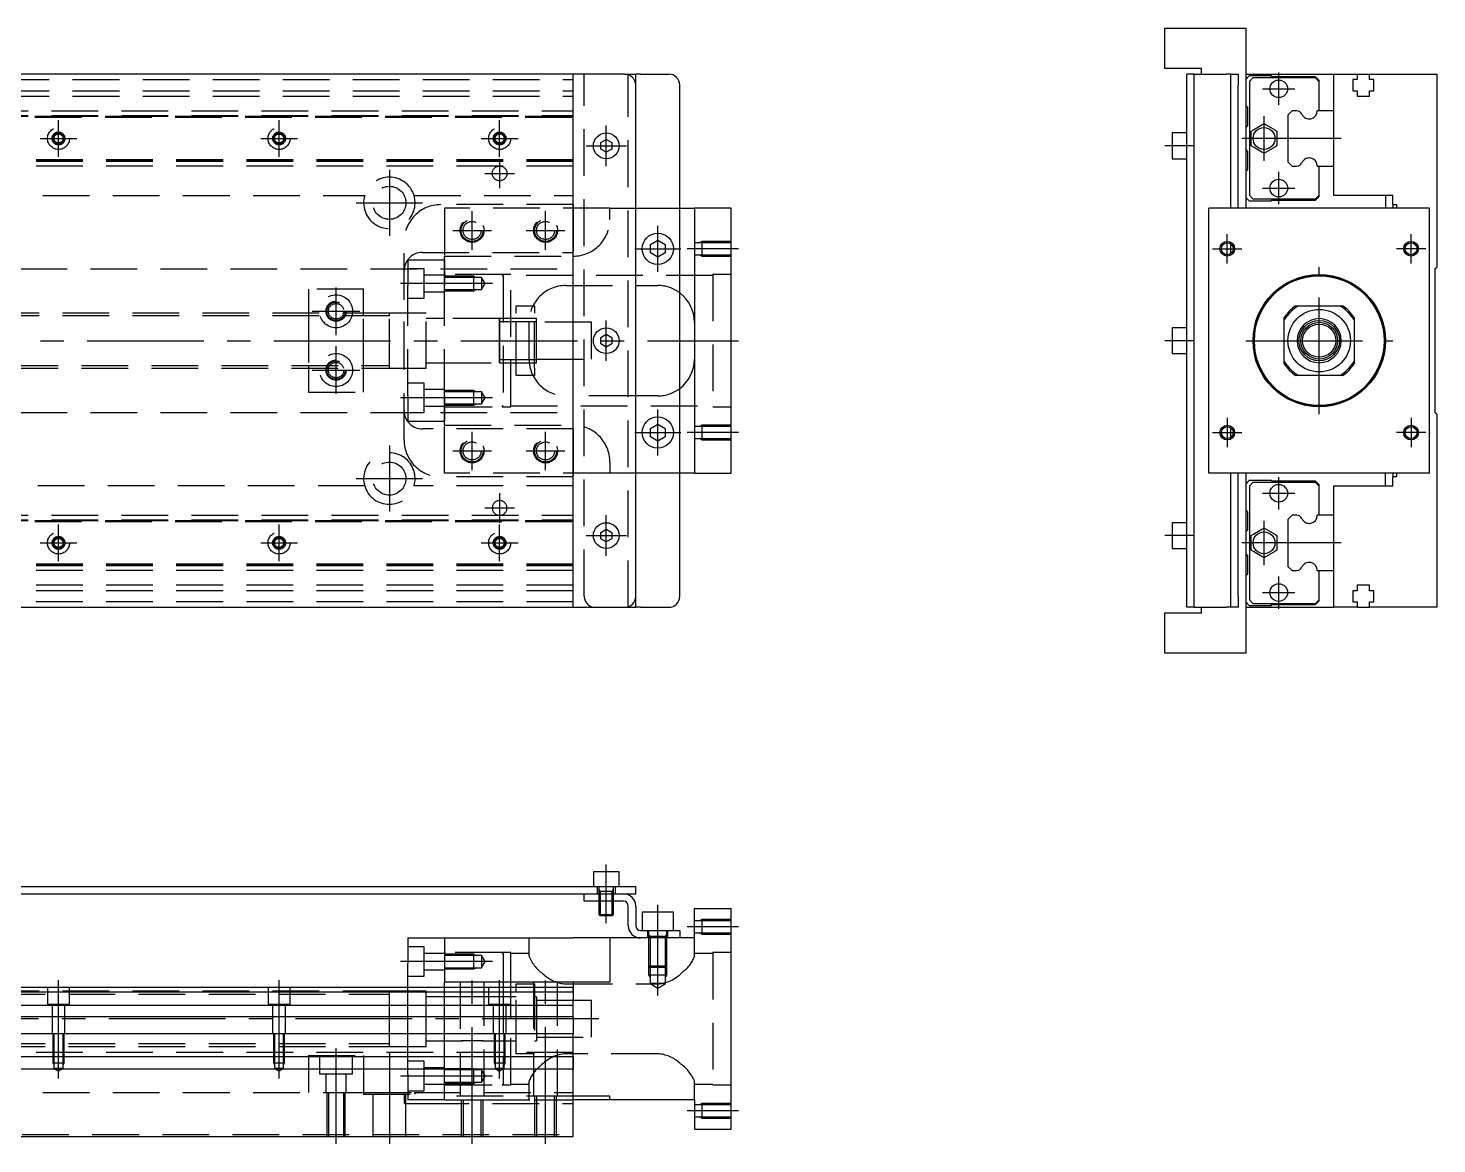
# Model space of a CAD drawing. Extents: x -101 to 695, y -22 to 303.
# Drawn here: x 311.7 to 694.9, y -2 to 301.5 of the extents above; entities that cross this region are included whole.
import ezdxf

# ---------------------------------------------------------------- set-up
doc = ezdxf.new("R2010")
doc.units = 0
doc.linetypes.add('CENTER', pattern=[50.8, 31.75, -6.35, 6.35, -6.35])
doc.linetypes.add('DASHED', pattern=[19.05, 12.7, -6.35])
doc.layers.get('0').update_dxf_attribs({"linetype": 'CONTINUOUS'})
doc.layers.add('CENTER', color=1, linetype='CENTER')

msp = doc.modelspace()

# ---------------------------------------------------------------- linework, layer by layer
at = {"color": 7, "linetype": 'CONTINUOUS'}
for p, q in [((620.93, 301.45), (642.93, 301.45)), ((620.93, 290.45), (620.93, 301.45)), ((642.93, 301.45), (642.93, 252.45)), ((474, 288.95), (-14, 288.95)), ((474, 288.95), (477, 288.95)), ((478.33, 288.95), (477, 288.95)), ((477, 285.95), (477, 288.95)), ((478.33, 288.95), (486, 288.95)), ((630.93, 290.45), (620.93, 290.45)), ((628.93, 288.95), (626.93, 288.95)), ((626.93, 285.95), (626.93, 288.95)), ((628.93, 288.95), (632.26, 288.95)), ((628.93, 285.95), (628.93, 288.95)), ((630.93, 288.95), (630.93, 290.45)), ((632.26, 288.95), (637.59, 288.95)), ((638.93, 288.95), (637.59, 288.95)), ((638.93, 288.95), (640.93, 288.95)), ((638.93, 285.95), (638.93, 288.95)), ((640.93, 288.95), (640.93, 285.95)), ((642.93, 288.95), (666.93, 288.95)), ((643.92, 288.45), (642.93, 287.46)), ((649.93, 288.45), (643.92, 288.45)), ((644.92, 287.9), (643.93, 286.91)), ((661.93, 287.9), (644.92, 287.9)), ((649.93, 288.2), (649.93, 288.45)), ((661.93, 288.2), (649.93, 288.2)), ((662.93, 287.2), (661.93, 288.2)), ((662.93, 286.9), (661.93, 287.9)), ((666.93, 288.95), (673.23, 288.95)), ((666.93, 278.95), (666.93, 288.95)), ((673.23, 287.45), (672.08, 287.45)), ((672.08, 287.45), (672.08, 284.45)), ((673.23, 288.95), (676.63, 288.95)), ((673.23, 288.95), (673.23, 287.45)), ((676.63, 287.45), (676.63, 288.95)), ((676.63, 288.95), (694.93, 288.95)), ((677.78, 287.45), (676.63, 287.45)), ((677.78, 284.45), (677.78, 287.45)), ((694.93, 288.95), (694.93, 236.45)), ((477, 146.95), (477, 285.95)), ((489, 146.95), (489, 285.95)), ((626.93, 146.95), (626.93, 285.95)), ((628.93, 146.95), (628.93, 285.95)), ((638.93, 252.45), (638.93, 285.95)), ((640.93, 252.45), (640.93, 285.95)), ((643.93, 286.91), (643.93, 255.99)), ((662.93, 286.9), (662.93, 287.2)), ((662.93, 278.95), (662.93, 286.9)), ((672.08, 284.45), (673.23, 284.45)), ((673.23, 284.45), (673.23, 282.95)), ((676.63, 282.95), (676.63, 284.45)), ((676.63, 284.45), (677.78, 284.45)), ((642.93, 280.45), (643.43, 279.95)), ((643.43, 279.95), (643.43, 274.95)), ((673.23, 282.95), (676.63, 282.95)), ((655.55, 278.95), (654.43, 277.83)), ((654.43, 277.83), (654.43, 265.07)), ((656.84, 278.95), (655.55, 278.95)), ((666.93, 278.95), (662.42, 278.95)), ((666.93, 263.95), (666.93, 278.95)), ((666.93, 263.95), (666.93, 278.95)), ((626.93, 272.95), (622.93, 272.95)), ((622.93, 272.95), (622.93, 269.45)), ((643.43, 274.95), (642.93, 274.45)), ((644.43, 273.47), (645.02, 273.81)), ((644.43, 272.79), (644.43, 273.47)), ((644.43, 270.11), (644.43, 272.79)), ((645.02, 273.81), (647.34, 275.14)), ((647.34, 275.14), (647.93, 275.49)), ((647.93, 275.49), (648.52, 275.14)), ((648.52, 275.14), (650.83, 273.81)), ((650.83, 273.81), (651.42, 273.47)), ((651.42, 273.47), (651.42, 272.79)), ((651.42, 272.79), (651.42, 270.11)), ((467.5, 270.32), (469, 271.18)), ((467.5, 268.58), (467.5, 270.32)), ((469, 267.72), (467.5, 268.58)), ((469, 271.18), (470.5, 270.32)), ((470.5, 268.58), (469, 267.72)), ((470.5, 270.32), (470.5, 268.58)), ((622.93, 269.45), (622.93, 265.95)), ((642.93, 268.45), (643.43, 267.95)), ((644.43, 269.43), (644.43, 270.11)), ((645.02, 269.09), (644.43, 269.43)), ((647.34, 267.76), (645.02, 269.09)), ((650.83, 269.09), (648.52, 267.76)), ((651.42, 269.43), (650.83, 269.09)), ((651.42, 270.11), (651.42, 269.43)), ((622.93, 265.95), (626.93, 265.95)), ((643.43, 267.95), (643.43, 262.95)), ((647.93, 267.41), (647.34, 267.76)), ((648.52, 267.76), (647.93, 267.41)), ((654.43, 265.07), (655.55, 263.95)), ((643.43, 262.95), (642.93, 262.45)), ((655.55, 263.95), (656.84, 263.95)), ((662.42, 263.95), (666.93, 263.95)), ((662.93, 256), (662.93, 263.95)), ((666.93, 255.95), (666.93, 263.95)), ((642.93, 255.44), (643.92, 254.45)), ((643.92, 254.45), (649.93, 254.45)), ((643.93, 255.99), (644.92, 255)), ((644.92, 255), (661.93, 255)), ((649.93, 254.45), (649.93, 254.7)), ((649.93, 254.7), (661.93, 254.7)), ((661.93, 255), (662.93, 256)), ((661.93, 254.7), (662.93, 255.7)), ((662.93, 255.7), (662.93, 256)), ((682.93, 255.95), (666.93, 255.95)), ((680.93, 255.95), (680.93, 252.45)), ((682.93, 253.45), (682.93, 255.95)), ((682.93, 253.45), (683.93, 253.45)), ((682.93, 253.45), (682.93, 252.45)), ((683.93, 253.45), (683.93, 252.45)), ((489, 252.45), (493, 252.45)), ((503, 252.45), (493, 252.45)), ((493, 252.45), (493, 180.45)), ((503, 180.45), (503, 252.45)), ((692.93, 252.45), (632.93, 252.45)), ((632.93, 180.45), (632.93, 252.45)), ((692.93, 180.45), (692.93, 252.45)), ((481, 242.6), (483, 243.76)), ((481, 240.3), (481, 242.6)), ((483, 243.76), (485, 242.6)), ((485, 242.6), (485, 240.3)), ((638.93, 240.17), (638.93, 242.73)), ((483, 239.14), (481, 240.3)), ((485, 240.3), (483, 239.14)), ((694.43, 235.95), (694.93, 236.45)), ((694.43, 235.95), (694.43, 196.95)), ((653.43, 222.03), (653.43, 222.79)), ((656.59, 225.95), (657.34, 225.95)), ((657.34, 225.95), (668.51, 225.95)), ((668.51, 225.95), (669.26, 225.95)), ((672.43, 222.79), (672.43, 222.03)), ((626.93, 219.95), (622.93, 219.95)), ((622.93, 219.95), (622.93, 216.45)), ((653.43, 210.87), (653.43, 222.03)), ((672.43, 222.03), (672.43, 210.87)), ((467.5, 217.32), (469, 218.18)), ((467.5, 215.58), (467.5, 217.32)), ((469, 214.72), (467.5, 215.58)), ((469, 218.18), (470.5, 217.32)), ((470.5, 215.58), (469, 214.72)), ((470.5, 217.32), (470.5, 215.58)), ((622.93, 216.45), (622.93, 212.95)), ((622.93, 212.95), (626.93, 212.95)), ((653.43, 210.11), (653.43, 210.87)), ((672.43, 210.87), (672.43, 210.11)), ((657.34, 206.95), (656.59, 206.95)), ((668.51, 206.95), (657.34, 206.95)), ((669.26, 206.95), (668.51, 206.95)), ((694.93, 196.45), (694.43, 196.95)), ((694.93, 196.45), (694.93, 143.95)), ((481, 192.6), (483, 193.76)), ((481, 190.3), (481, 192.6)), ((483, 193.76), (485, 192.6)), ((485, 192.6), (485, 190.3)), ((638.93, 190.17), (638.93, 192.73)), ((483, 189.14), (481, 190.3)), ((485, 190.3), (483, 189.14)), ((493, 180.45), (489, 180.45)), ((493, 180.45), (503, 180.45)), ((692.93, 180.45), (632.93, 180.45)), ((638.93, 146.95), (638.93, 180.45)), ((640.93, 146.95), (640.93, 180.45)), ((642.93, 180.45), (642.93, 131.45)), ((680.93, 176.95), (680.93, 180.45)), ((682.93, 180.45), (682.93, 179.45)), ((683.93, 180.45), (683.93, 179.45)), ((643.92, 178.45), (642.93, 177.46)), ((649.93, 178.45), (643.92, 178.45)), ((644.92, 177.9), (643.93, 176.91)), ((643.93, 176.91), (643.93, 145.99)), ((661.93, 177.9), (644.92, 177.9)), ((649.93, 178.2), (649.93, 178.45)), ((661.93, 178.2), (649.93, 178.2)), ((662.93, 177.2), (661.93, 178.2)), ((662.93, 176.9), (661.93, 177.9)), ((662.93, 176.9), (662.93, 177.2)), ((662.93, 168.95), (662.93, 176.9)), ((666.93, 176.95), (682.93, 176.95)), ((666.93, 168.95), (666.93, 176.95)), ((682.93, 176.95), (682.93, 179.45)), ((683.93, 179.45), (682.93, 179.45)), ((642.93, 170.45), (643.43, 169.95)), ((643.43, 169.95), (643.43, 164.95)), ((655.55, 168.95), (654.43, 167.83)), ((656.84, 168.95), (655.55, 168.95)), ((666.93, 168.95), (662.42, 168.95)), ((666.93, 153.95), (666.93, 168.95)), ((666.93, 153.95), (666.93, 168.95)), ((467.5, 164.32), (469, 165.18)), ((469, 165.18), (470.5, 164.32)), ((622.93, 166.95), (622.93, 163.45)), ((626.93, 166.95), (622.93, 166.95)), ((643.43, 164.95), (642.93, 164.45)), ((645.02, 163.81), (647.34, 165.14)), ((647.34, 165.14), (647.93, 165.49)), ((647.93, 165.49), (648.52, 165.14)), ((648.52, 165.14), (650.83, 163.81)), ((654.43, 167.83), (654.43, 155.07)), ((467.5, 162.58), (467.5, 164.32)), ((469, 161.72), (467.5, 162.58)), ((470.5, 162.58), (469, 161.72)), ((470.5, 164.32), (470.5, 162.58)), ((622.93, 163.45), (622.93, 159.95)), ((644.43, 163.47), (645.02, 163.81)), ((644.43, 162.79), (644.43, 163.47)), ((644.43, 160.11), (644.43, 162.79)), ((650.83, 163.81), (651.42, 163.47)), ((651.42, 163.47), (651.42, 162.79)), ((651.42, 162.79), (651.42, 160.11)), ((622.93, 159.95), (626.93, 159.95)), ((642.93, 158.45), (643.43, 157.95)), ((643.43, 157.95), (643.43, 152.95)), ((644.43, 159.43), (644.43, 160.11)), ((645.02, 159.09), (644.43, 159.43)), ((647.34, 157.76), (645.02, 159.09)), ((647.93, 157.41), (647.34, 157.76)), ((648.52, 157.76), (647.93, 157.41)), ((650.83, 159.09), (648.52, 157.76)), ((651.42, 159.43), (650.83, 159.09)), ((651.42, 160.11), (651.42, 159.43)), ((654.43, 155.07), (655.55, 153.95)), ((655.55, 153.95), (656.84, 153.95)), ((662.42, 153.95), (666.93, 153.95)), ((662.93, 146), (662.93, 153.95)), ((666.93, 143.95), (666.93, 153.95)), ((643.43, 152.95), (642.93, 152.45)), ((676.63, 149.95), (673.23, 149.95)), ((673.23, 149.95), (673.23, 148.45)), ((676.63, 148.45), (676.63, 149.95)), ((477, 143.95), (477, 146.95)), ((626.93, 143.95), (626.93, 146.95)), ((628.93, 143.95), (628.93, 146.95)), ((638.93, 143.95), (638.93, 146.95)), ((640.93, 146.95), (640.93, 143.95)), ((643.93, 145.99), (644.92, 145)), ((661.93, 145), (662.93, 146)), ((661.93, 144.7), (662.93, 145.7)), ((662.93, 145.7), (662.93, 146)), ((673.23, 148.45), (672.08, 148.45)), ((672.08, 148.45), (672.08, 145.45)), ((677.78, 148.45), (676.63, 148.45)), ((677.78, 145.45), (677.78, 148.45)), ((-14, 143.95), (474, 143.95)), ((280, 143.95), (460, 143.95)), ((474, 143.95), (477, 143.95)), ((478.33, 143.95), (477, 143.95)), ((478.33, 143.95), (486, 143.95)), ((620.93, 142.45), (630.93, 142.45)), ((620.93, 131.45), (620.93, 142.45)), ((628.93, 143.95), (626.93, 143.95)), ((628.93, 143.95), (632.26, 143.95)), ((630.93, 142.45), (630.93, 143.95)), ((632.26, 143.95), (637.59, 143.95)), ((638.93, 143.95), (637.59, 143.95)), ((640.93, 143.95), (638.93, 143.95)), ((642.93, 145.44), (643.92, 144.45)), ((642.93, 143.95), (666.93, 143.95)), ((643.92, 144.45), (649.93, 144.45)), ((644.92, 145), (661.93, 145)), ((649.93, 144.45), (649.93, 144.7)), ((649.93, 144.7), (661.93, 144.7)), ((673.23, 143.95), (666.93, 143.95)), ((672.08, 145.45), (673.23, 145.45)), ((673.23, 145.45), (673.23, 143.95)), ((673.23, 143.95), (676.63, 143.95)), ((676.63, 145.45), (677.78, 145.45)), ((676.63, 143.95), (676.63, 145.45)), ((694.93, 143.95), (676.63, 143.95)), ((642.93, 131.45), (620.93, 131.45)), ((465.5, 72), (465.5, 68)), ((472.5, 72), (465.5, 72)), ((472.5, 68), (472.5, 72)), ((305, 68), (474, 68)), ((305, 66), (466, 66)), ((463, 64), (463, 66)), ((466, 66), (473.67, 66)), ((466, 66), (473.67, 66)), ((473.67, 66), (474, 66)), ((474, 68), (477, 68)), ((474, 66), (477, 66)), ((477, 66), (477, 68)), ((466, 64), (463, 64)), ((473.67, 64), (466, 64)), ((467, 64), (467, 60.38)), ((471, 60.38), (471, 64)), ((475, 57.33), (475, 62.67)), ((477, 62.67), (477, 57.33)), ((493, 62), (503, 62)), ((493, 54), (493, 62)), ((503, 2), (503, 62)), ((467.38, 60), (467, 60.38)), ((467, 60.38), (471, 60.38)), ((470.62, 60), (467.38, 60)), ((470.62, 60), (471, 60.38)), ((478.75, 61), (478.75, 56)), ((487.25, 61), (478.75, 61)), ((487.25, 56), (487.25, 61)), ((415, 54), (415.36, 54)), ((415, 54), (415, 47.02)), ((415.36, 54), (424.64, 54)), ((424.64, 54), (425, 54)), ((425, 54), (460, 54)), ((425, 54), (425, 42)), ((470, 54), (460, 54)), ((478.33, 54), (470, 54)), ((470, 54), (470, 42)), ((478.33, 56), (486, 56)), ((486, 54), (478.33, 54)), ((486, 56), (489, 56)), ((489, 54), (486, 54)), ((489, 56), (489, 54)), ((493, 54), (489, 54)), ((415, 40.5), (415, 47.02)), ((460, 40.5), (300.5, 40.5)), ((460, 39.25), (300.5, 39.25)), ((470, 42), (425, 42)), ((425, 40.5), (425, 42)), ((460, 42), (460, 39.38)), ((460, 39.25), (460, 40.5)), ((460, 39.38), (460, 38.09)), ((460, 39.25), (460, 37.47)), ((460, 35.58), (300.5, 35.58)), ((460, 38.09), (460, 36.72)), ((460, 35.58), (460, 37.47)), ((460, 32.51), (460, 36.72)), ((460, 32.52), (460, 35.58)), ((460, 32.52), (300.5, 32.52)), ((460, 32.52), (460, 28)), ((460, 32.51), (460, 28)), ((0, 28), (460, 28)), ((460, 21.7), (460, 28)), ((460, 21.7), (460, 28)), ((460, 21.7), (0, 21.7)), ((460, 21.7), (460, 18.3)), ((460, 10), (460, 21.7)), ((460, 18.3), (0, 18.3)), ((460, 0), (460, 18.3)), ((470, 11), (460, 11)), ((470, 10), (460, 10)), ((470, 10), (470, 11)), ((493, 10), (470, 10)), ((493, 10), (493, 2)), ((0, 0), (460, 0)), ((493, 2), (503, 2))]:
    msp.add_line(p, q, dxfattribs=at)
at = {"color": 3, "linetype": 'DASHED'}
for p, q in [((0, 287.45), (460, 287.45)), ((460, 288.95), (280, 288.95)), ((460, 278.95), (460, 288.95)), ((463, 146.95), (463, 288.95)), ((475, 143.95), (475, 288.95)), ((0, 284.45), (460, 284.45)), ((0, 282.95), (460, 282.95)), ((275.5, 277.55), (460, 277.55)), ((275.5, 277.25), (460, 277.25)), ((280, 278.95), (460, 278.95)), ((280, 277.7), (460, 277.7)), ((280, 277.56), (460, 277.56)), ((460, 277.7), (460, 278.95)), ((460, 265.2), (460, 277.7)), ((460, 265.65), (275.5, 265.65)), ((460, 265.35), (275.5, 265.35)), ((460, 265.34), (280, 265.34)), ((460, 265.2), (280, 265.2)), ((460, 263.95), (460, 265.2)), ((460, 263.95), (280, 263.95)), ((460, 255.95), (460, 263.95)), ((296.71, 255.95), (403.29, 255.95)), ((416.71, 255.95), (460, 255.95)), ((460, 253.45), (424, 253.45)), ((460, 253.45), (460, 255.95)), ((460, 253.45), (460, 255.95)), ((460, 252.45), (460, 253.45)), ((460, 253.45), (460, 240.45)), ((470, 252.45), (425, 252.45)), ((425, 252.45), (425, 239.45)), ((460, 240.45), (460, 252.45)), ((470, 249.45), (470, 252.45)), ((470, 252.45), (477, 252.45)), ((477, 252.45), (489, 252.45)), ((414, 189.45), (414, 243.45)), ((495, 243.07), (493, 243.07)), ((495, 243.45), (494.34, 243.07)), ((503, 243.45), (495, 243.45)), ((495, 243.45), (495, 239.45)), ((503, 243.07), (495, 243.07)), ((415, 238.45), (415.36, 238.45)), ((415, 238.45), (415, 231.47)), ((415.36, 238.45), (424.64, 238.45)), ((419, 240.45), (460, 240.45)), ((424.64, 238.45), (425, 238.45)), ((425, 239.45), (460, 239.45)), ((425, 231.47), (425, 239.45)), ((425, 238.45), (425, 231.47)), ((460, 239.45), (460, 240.45)), ((460, 233.45), (460, 239.45)), ((493, 239.83), (495, 239.83)), ((495, 239.45), (494.34, 239.83)), ((495, 239.83), (503, 239.83)), ((495, 239.45), (503, 239.45)), ((61.97, 235.95), (460, 235.95)), ((419.5, 236.01), (415, 236.01)), ((419.5, 228.01), (419.5, 236.01)), ((425, 234.26), (419.5, 234.26)), ((425.3, 234.45), (425, 234.45)), ((431.15, 234.01), (425, 234.01)), ((431.15, 234.01), (425, 234.01)), ((440.64, 234.45), (425.3, 234.45)), ((440.64, 234.45), (425.3, 234.45)), ((433, 234.01), (431.15, 234.01)), ((433, 230.01), (433, 234.01)), ((433, 234.01), (433.61, 233.66)), ((441, 234.09), (440.64, 234.45)), ((443, 234.45), (440.64, 234.45)), ((441, 234.09), (441, 198.81)), ((443, 198.45), (443, 234.45)), ((498, 234.2), (443, 234.2)), ((503, 234.45), (498, 234.45)), ((498, 234.45), (498, 198.45)), ((388, 230.45), (388, 223.95)), ((403, 230.45), (388, 230.45)), ((403, 223.95), (403, 230.45)), ((415, 201.43), (415, 231.47)), ((431.5, 233.66), (425, 233.66)), ((425, 201.43), (425, 231.47)), ((425, 201.43), (425, 231.47)), ((425, 230.36), (431.5, 230.36)), ((425, 230.01), (431.15, 230.01)), ((425, 230.01), (431.15, 230.01)), ((431.15, 230.01), (433, 230.01)), ((433, 233.66), (431.5, 233.66)), ((431.5, 230.36), (433, 230.36)), ((435.1, 233.66), (433, 233.66)), ((433, 230.36), (435.1, 230.36)), ((433, 230.01), (433.61, 230.36)), ((436.05, 232.01), (435.1, 233.66)), ((435.1, 233.66), (435.1, 232.01)), ((435.1, 230.36), (436.05, 232.01)), ((435.1, 232.01), (435.1, 230.36)), ((458, 231.45), (477, 231.45)), ((460, 221.45), (460, 233.45)), ((477, 231.45), (483, 231.45)), ((415, 228.01), (419.5, 228.01)), ((419.5, 229.76), (425, 229.76)), ((410, 223.95), (40.5, 223.95)), ((410, 223.2), (40.5, 223.2)), ((388, 223.95), (388, 223.2)), ((388, 223.2), (388, 209.7)), ((403, 223.2), (403, 223.95)), ((403, 209.7), (403, 223.2)), ((410, 223.95), (409.99, 223.95)), ((410, 223.95), (410, 223.95)), ((415, 223.95), (410, 223.95)), ((410, 208.95), (410, 223.95)), ((410, 223.2), (410, 223.95)), ((410, 223.4), (410, 223.95)), ((410, 209.5), (410, 223.4)), ((410, 209.7), (410, 223.2)), ((414, 208.95), (414, 223.95)), ((420, 223.95), (415, 223.95)), ((420, 208.95), (420, 223.95)), ((425, 222.45), (420, 222.45)), ((440, 222.45), (425, 222.45)), ((441, 222.45), (440, 222.45)), ((440, 222.45), (440, 222.45)), ((440, 222.45), (440, 222.45)), ((440, 210.45), (440, 222.45)), ((440, 222.45), (440, 210.45)), ((444.5, 222.45), (441, 222.45)), ((444.5, 223.95), (444.5, 225.95)), ((444.5, 225.95), (449.5, 225.95)), ((444.5, 208.95), (444.5, 223.95)), ((449.5, 222.45), (444.5, 222.45)), ((449.5, 225.95), (449.5, 223.95)), ((449.5, 208.95), (449.5, 223.95)), ((450, 222.45), (449.5, 222.45)), ((450, 210.45), (450, 222.45)), ((441, 221.57), (440, 221.57)), ((444.5, 221.57), (441, 221.57)), ((449.5, 221.57), (444.5, 221.57)), ((448, 211.45), (448, 221.45)), ((450, 221.57), (449.5, 221.57)), ((465, 221.45), (450, 221.45)), ((460, 211.45), (460, 221.45)), ((465, 211.45), (465, 221.45)), ((440, 211.32), (441, 211.32)), ((441, 211.32), (444.5, 211.32)), ((444.5, 211.32), (449.5, 211.32)), ((449.5, 211.32), (450, 211.32)), ((450, 211.45), (465, 211.45)), ((460, 199.45), (460, 211.45)), ((40.5, 209.7), (410, 209.7)), ((40.5, 208.95), (410, 208.95)), ((388, 209.7), (388, 208.95)), ((388, 208.95), (388, 202.45)), ((403, 208.95), (403, 209.7)), ((403, 202.45), (403, 208.95)), ((409.99, 208.95), (410, 208.95)), ((410, 208.95), (410, 209.7)), ((410, 208.95), (410, 209.5)), ((410, 208.95), (410, 208.95)), ((410, 208.95), (415, 208.95)), ((415, 208.95), (420, 208.95)), ((420, 210.45), (425, 210.45)), ((425, 210.45), (440, 210.45)), ((440, 210.45), (440, 210.45)), ((440, 210.45), (440, 210.45)), ((440, 210.45), (441, 210.45)), ((440, 210.45), (440, 210.45)), ((441, 210.45), (444.5, 210.45)), ((444.5, 210.45), (449.5, 210.45)), ((444.5, 206.95), (444.5, 208.95)), ((449.5, 206.95), (444.5, 206.95)), ((449.5, 210.45), (450, 210.45)), ((449.5, 208.95), (449.5, 206.95)), ((419.5, 204.89), (415, 204.89)), ((419.5, 196.89), (419.5, 204.89)), ((425, 203.14), (419.5, 203.14)), ((388, 202.45), (403, 202.45)), ((415, 201.43), (415, 194.45)), ((431.15, 202.89), (425, 202.89)), ((431.15, 202.89), (425, 202.89)), ((431.5, 202.54), (425, 202.54)), ((425, 201.43), (425, 194.45)), ((425, 193.45), (425, 201.43)), ((433, 202.89), (431.15, 202.89)), ((433, 202.54), (431.5, 202.54)), ((433, 198.89), (433, 202.89)), ((433, 202.89), (433.61, 202.54)), ((435.1, 202.54), (433, 202.54)), ((436.05, 200.89), (435.1, 202.54)), ((435.1, 202.54), (435.1, 200.89)), ((435.1, 199.24), (436.05, 200.89)), ((435.1, 200.89), (435.1, 199.24)), ((477, 201.45), (458, 201.45)), ((460, 193.45), (460, 199.45)), ((483, 201.45), (477, 201.45)), ((61.97, 196.95), (460, 196.95)), ((415, 196.89), (419.5, 196.89)), ((419.5, 198.64), (425, 198.64)), ((425, 199.24), (431.5, 199.24)), ((425, 198.89), (431.15, 198.89)), ((425, 198.89), (431.15, 198.89)), ((425, 198.45), (425.3, 198.45)), ((425.3, 198.45), (440.64, 198.45)), ((425.3, 198.45), (440.64, 198.45)), ((431.15, 198.89), (433, 198.89)), ((431.5, 199.24), (433, 199.24)), ((433, 199.24), (435.1, 199.24)), ((433, 198.89), (433.61, 199.24)), ((440.64, 198.45), (441, 198.81)), ((440.64, 198.45), (443, 198.45)), ((443, 198.7), (498, 198.7)), ((498, 198.45), (503, 198.45)), ((415.36, 194.45), (415, 194.45)), ((424.64, 194.45), (415.36, 194.45)), ((460, 192.45), (419, 192.45)), ((425, 194.45), (424.64, 194.45)), ((425, 193.45), (460, 193.45)), ((425, 180.45), (425, 193.45)), ((460, 192.45), (460, 193.45)), ((460, 180.45), (460, 192.45)), ((460, 192.45), (460, 179.45)), ((495, 193.07), (493, 193.07)), ((495, 193.45), (494.34, 193.07)), ((495, 193.45), (495, 189.45)), ((503, 193.45), (495, 193.45)), ((503, 193.07), (495, 193.07)), ((493, 189.83), (495, 189.83)), ((495, 189.45), (494.34, 189.83)), ((495, 189.83), (503, 189.83)), ((495, 189.45), (503, 189.45)), ((470, 180.45), (425, 180.45)), ((460, 179.45), (460, 180.45)), ((470, 183.45), (470, 180.45)), ((477, 180.45), (470, 180.45)), ((489, 180.45), (477, 180.45)), ((403.29, 176.95), (296.71, 176.95)), ((460, 176.95), (416.71, 176.95)), ((460, 179.45), (424, 179.45)), ((460, 176.95), (460, 179.45)), ((460, 176.95), (460, 179.45)), ((460, 168.95), (460, 176.95)), ((280, 168.95), (460, 168.95)), ((460, 167.7), (460, 168.95)), ((275.5, 167.55), (460, 167.55)), ((275.5, 167.25), (460, 167.25)), ((280, 167.7), (460, 167.7)), ((280, 167.56), (460, 167.56)), ((460, 155.2), (460, 167.7)), ((460, 155.65), (275.5, 155.65)), ((460, 155.35), (275.5, 155.35)), ((460, 155.34), (280, 155.34)), ((460, 155.2), (280, 155.2)), ((460, 153.95), (280, 153.95)), ((460, 153.95), (460, 155.2)), ((460, 143.95), (460, 153.95)), ((460, 149.95), (0, 149.95)), ((460, 148.45), (0, 148.45)), ((460, 145.45), (0, 145.45)), ((466.5, 68), (466.5, 66)), ((467, 68), (467, 66.6)), ((467.38, 66.6), (467, 67.26)), ((467, 66.6), (467, 66.6)), ((467, 66.6), (467, 66)), ((467, 66.6), (467, 66.59)), ((471, 66.6), (467, 66.6)), ((471, 66.6), (467, 66.6)), ((469, 66.6), (467, 66.6)), ((467, 66), (467, 64)), ((467, 66), (467, 64)), ((467.38, 66.6), (467.38, 66)), ((467.38, 66), (467.38, 64)), ((470.62, 66.6), (471, 67.26)), ((470.62, 66), (470.62, 66.6)), ((470.62, 64), (470.62, 66)), ((471, 66.6), (471, 68)), ((471, 66), (471, 66.6)), ((471, 66.6), (471, 66.6)), ((471, 66.59), (471, 66.6)), ((471, 64), (471, 66)), ((471, 64), (471, 66)), ((471.5, 66), (471.5, 68)), ((495, 58.62), (493, 58.62)), ((495, 59), (494.34, 58.62)), ((495, 59), (495, 55)), ((503, 59), (495, 59)), ((503, 58.62), (495, 58.62)), ((448, 49.03), (448, 54)), ((480.25, 56), (480.25, 54)), ((480.5, 56), (480.5, 54.4)), ((480.9, 54.4), (480.5, 55.09)), ((485.5, 54.4), (480.5, 54.4)), ((485.5, 54.4), (480.5, 54.4)), ((483, 54.4), (480.5, 54.4)), ((480.5, 54.4), (480.5, 54.39)), ((480.5, 54.4), (480.5, 54.4)), ((480.5, 54.4), (480.5, 54)), ((480.5, 54), (480.5, 44)), ((480.9, 54.4), (480.9, 54)), ((480.9, 54), (480.9, 46)), ((485.1, 54.4), (485.5, 55.09)), ((485.1, 54), (485.1, 54.4)), ((485.1, 46), (485.1, 54)), ((485.5, 54.4), (485.5, 56)), ((485.5, 54.39), (485.5, 54.4)), ((485.5, 54), (485.5, 54.4)), ((485.5, 54.4), (485.5, 54.4)), ((485.5, 46.4), (485.5, 54)), ((485.75, 54), (485.75, 56)), ((493, 55.38), (495, 55.38)), ((493, 49.03), (493, 54)), ((495, 55), (494.34, 55.38)), ((495, 55.38), (503, 55.38)), ((495, 55), (503, 55)), ((419.5, 51.56), (415, 51.56)), ((419.5, 43.56), (419.5, 51.56)), ((425.3, 50), (425, 50)), ((440.64, 50), (425.3, 50)), ((443, 50), (440.64, 50)), ((441, 49.64), (440.64, 50)), ((443, 40.5), (443, 50)), ((503, 50), (498, 50)), ((498, 50), (498, 14)), ((425, 49.81), (419.5, 49.81)), ((431.15, 49.56), (425, 49.56)), ((431.15, 49.56), (425, 49.56)), ((431.5, 49.21), (425, 49.21)), ((433, 49.56), (431.15, 49.56)), ((433, 49.21), (431.5, 49.21)), ((433, 45.56), (433, 49.56)), ((433, 49.56), (433.61, 49.21)), ((435.1, 49.21), (433, 49.21)), ((436.05, 47.56), (435.1, 49.21)), ((435.1, 49.21), (435.1, 47.56)), ((435.1, 45.91), (436.05, 47.56)), ((435.1, 47.56), (435.1, 45.91)), ((441, 49.64), (441, 42)), ((448, 49.75), (443, 49.75)), ((448, 49.03), (448.01, 48.9)), ((480.5, 46.4), (480.9, 46)), ((480.5, 46.4), (485.5, 46.4)), ((485.1, 46), (480.9, 46)), ((480.9, 46), (480.9, 44)), ((485.1, 46), (485.5, 46.4)), ((485.1, 44), (485.1, 46)), ((485.5, 44), (485.5, 46.4)), ((498, 49.75), (493, 49.75)), ((415, 43.56), (419.5, 43.56)), ((419.5, 45.31), (425, 45.31)), ((425, 45.91), (431.5, 45.91)), ((425, 45.56), (431.15, 45.56)), ((425, 45.56), (431.15, 45.56)), ((431.15, 45.56), (433, 45.56)), ((431.5, 45.91), (433, 45.91)), ((433, 45.91), (435.1, 45.91)), ((433, 45.56), (433.61, 45.91)), ((480.5, 44), (485.5, 44)), ((480.5, 44), (480.9, 43.31)), ((480.9, 44), (480.9, 41.57)), ((485.1, 41.57), (485.1, 44)), ((485.5, 44), (485.1, 43.31)), ((37, 38.75), (409.99, 38.75)), ((410, 39.5), (275.5, 39.5)), ((317, 40.49), (317, 35.99)), ((323, 35.99), (323, 40.49)), ((377, 40.49), (377, 35.99)), ((383, 35.99), (383, 40.49)), ((410, 39.5), (409.99, 39.5)), ((410, 39.5), (410, 39.5)), ((415, 39.5), (410, 39.5)), ((410, 38.95), (410, 39.5)), ((410, 32.2), (410, 38.95)), ((415, 28), (415, 40.5)), ((420, 39.5), (415, 39.5)), ((420, 32), (420, 39.5)), ((425, 28), (425, 40.5)), ((429.25, 42), (429.25, 11)), ((435.75, 11), (435.75, 42)), ((437, 40.49), (437, 35.99)), ((441, 42), (441, 40.5)), ((441, 40.5), (441, 18.3)), ((443, 36), (443, 40.5)), ((443, 35.99), (443, 40.49)), ((444.5, 40.5), (444.5, 41.5)), ((444.5, 41.5), (449.5, 41.5)), ((444.5, 39.5), (444.5, 40.5)), ((444.5, 24.5), (444.5, 39.5)), ((449.25, 42), (449.25, 11)), ((449.5, 41.5), (449.5, 22.5)), ((455.75, 11), (455.75, 42)), ((458, 41.49), (483, 41.49)), ((483, 41.57), (480.9, 41.57)), ((480.9, 41.57), (483, 40.36)), ((485.1, 41.57), (483, 41.57)), ((483, 40.36), (485.1, 41.57)), ((317, 35.99), (323, 35.99)), ((318.25, 35.99), (318.25, 27.99)), ((321.75, 27.99), (321.75, 35.99)), ((377, 35.99), (383, 35.99)), ((378.25, 35.99), (378.25, 27.99)), ((381.75, 27.99), (381.75, 35.99)), ((425, 38), (420, 38)), ((429.5, 38), (425, 38)), ((435.5, 38), (429.5, 38)), ((437.25, 38), (435.5, 38)), ((437, 35.99), (443, 35.99)), ((440, 38), (437.25, 38)), ((438.25, 35.99), (438.25, 27.99)), ((441, 38), (440, 38)), ((442.75, 38), (441, 38)), ((441.75, 27.99), (441.75, 35.99)), ((444.5, 38), (442.75, 38)), ((443, 32), (443, 36)), ((450, 38), (449.5, 38)), ((450, 38), (450, 26)), ((455.5, 37), (450, 37)), ((460, 37), (455.5, 37)), ((465, 37), (460, 37)), ((465, 32), (465, 37)), ((410, 31.8), (410, 32.2)), ((410, 28), (410, 31.8)), ((420, 28), (420, 32)), ((443, 14), (443, 32)), ((465, 27), (465, 32)), ((318.5, 27.99), (318.5, 22.24)), ((318.5, 27.99), (318.5, 22.24)), ((318.77, 27.99), (318.77, 21.99)), ((321.23, 21.99), (321.23, 27.99)), ((321.5, 22.24), (321.5, 27.99)), ((321.5, 22.24), (321.5, 27.99)), ((378.5, 27.99), (378.5, 22.24)), ((378.5, 27.99), (378.5, 22.24)), ((378.77, 27.99), (378.77, 21.99)), ((381.23, 21.99), (381.23, 27.99)), ((381.5, 22.24), (381.5, 27.99)), ((381.5, 22.24), (381.5, 27.99)), ((410, 25.05), (410, 28)), ((415, 21.7), (415, 28)), ((420, 24.5), (420, 28)), ((425, 21.7), (425, 28)), ((438.5, 27.99), (438.5, 22.24)), ((438.5, 27.99), (438.5, 22.24)), ((438.77, 27.99), (438.77, 21.99)), ((441.23, 21.99), (441.23, 27.99)), ((441.5, 22.24), (441.5, 27.99)), ((441.5, 22.24), (441.5, 27.99)), ((450, 27), (465, 27)), ((37, 25.25), (409.99, 25.25)), ((37, 24.5), (409.99, 24.5)), ((409.99, 24.5), (410, 24.5)), ((410, 24.5), (410, 25.05)), ((410, 24.5), (410, 24.5)), ((410, 24.5), (410, 24.5)), ((410, 24.5), (415, 24.5)), ((415, 24.5), (420, 24.5)), ((420, 26), (425, 26)), ((425, 26), (429.4, 26)), ((429.4, 26), (429.5, 26)), ((435.5, 26), (429.5, 26)), ((429.5, 26), (429.85, 26)), ((429.85, 26), (429.5, 26)), ((435.15, 26), (429.85, 26)), ((435.15, 26), (435.5, 26)), ((435.5, 26), (435.15, 26)), ((435.5, 26), (435.6, 26)), ((435.6, 26), (440, 26)), ((440, 26), (444.5, 26)), ((444.5, 22.5), (444.5, 24.5)), ((449.5, 26), (450, 26)), ((460, 22.85), (0, 22.85)), ((318.5, 22.24), (318.5, 21.69)), ((318.5, 21.69), (318.5, 19.99)), ((318.5, 19.99), (318.77, 19.52)), ((318.5, 19.99), (321.5, 19.99)), ((318.77, 21.99), (318.77, 19.99)), ((318.77, 19.99), (318.77, 18.49)), ((321.23, 19.99), (321.23, 21.99)), ((321.23, 18.49), (321.23, 19.99)), ((321.5, 19.99), (321.23, 19.52)), ((321.5, 21.69), (321.5, 22.24)), ((321.5, 19.99), (321.5, 21.69)), ((378.5, 22.24), (378.5, 21.69)), ((378.5, 21.69), (378.5, 19.99)), ((378.5, 19.99), (378.77, 19.52)), ((378.5, 19.99), (381.5, 19.99)), ((378.77, 21.99), (378.77, 19.99)), ((378.77, 19.99), (378.77, 18.49)), ((381.23, 19.99), (381.23, 21.99)), ((381.23, 18.49), (381.23, 19.99)), ((381.5, 19.99), (381.23, 19.52)), ((381.5, 21.69), (381.5, 22.24)), ((381.5, 19.99), (381.5, 21.69)), ((388, 22), (388, 21.7)), ((388, 22), (403, 22)), ((388, 21.7), (388, 18.3)), ((391, 22), (391, 17)), ((400, 17), (400, 22)), ((403, 22), (403, 21.7)), ((403, 21.7), (403, 18.3)), ((415, 18.3), (415, 21.7)), ((419.5, 20.44), (415, 20.44)), ((419.5, 12.44), (419.5, 20.44)), ((425, 18.3), (425, 21.7)), ((438.5, 22.24), (438.5, 21.69)), ((438.5, 21.69), (438.5, 19.99)), ((438.5, 19.99), (438.77, 19.52)), ((438.5, 19.99), (441.5, 19.99)), ((438.77, 21.99), (438.77, 19.99)), ((438.77, 19.99), (438.77, 18.49)), ((441.23, 19.99), (441.23, 21.99)), ((441.23, 18.49), (441.23, 19.99)), ((441.5, 19.99), (441.23, 19.52)), ((441.5, 21.69), (441.5, 22.24)), ((441.5, 19.99), (441.5, 21.69)), ((449.5, 22.5), (444.5, 22.5)), ((483, 22.51), (458, 22.51)), ((318.77, 18.49), (320, 17.78)), ((321.23, 18.49), (318.77, 18.49)), ((318.77, 18.49), (321.23, 18.49)), ((321.23, 18.49), (320, 17.78)), ((378.77, 18.49), (380, 17.78)), ((381.23, 18.49), (378.77, 18.49)), ((378.77, 18.49), (381.23, 18.49)), ((381.23, 18.49), (380, 17.78)), ((388, 18.3), (388, 12)), ((391, 17), (400, 17)), ((392.75, 17), (392.75, 12)), ((398.25, 12), (398.25, 17)), ((403, 18.3), (403, 12)), ((415, 16.98), (415, 18.3)), ((415, 16.98), (415, 12)), ((425, 18.69), (419.5, 18.69)), ((431.15, 18.44), (425, 18.44)), ((431.15, 18.44), (425, 18.44)), ((425, 11), (425, 18.3)), ((431.5, 18.09), (425, 18.09)), ((433, 18.44), (431.15, 18.44)), ((433, 18.09), (431.5, 18.09)), ((433, 14.44), (433, 18.44)), ((433, 18.44), (433.61, 18.09)), ((435.1, 18.09), (433, 18.09)), ((436.05, 16.44), (435.1, 18.09)), ((435.1, 18.09), (435.1, 16.44)), ((435.1, 14.79), (436.05, 16.44)), ((435.1, 16.44), (435.1, 14.79)), ((438.77, 18.49), (440, 17.78)), ((441.23, 18.49), (438.77, 18.49)), ((438.77, 18.49), (441.23, 18.49)), ((441.23, 18.49), (440, 17.78)), ((441, 18.3), (441, 14.36)), ((296.71, 12), (403.29, 12)), ((393, 12), (393, 0)), ((393.43, 12), (393.43, 0)), ((397.57, 0), (397.57, 12)), ((398, 0), (398, 12)), ((403, 12), (403, 11.5)), ((403, 11.5), (417, 11.5)), ((403.29, 12), (416.71, 12)), ((405.5, 11.5), (405.5, 0)), ((414, 12), (414, 11)), ((414.5, 0), (414.5, 11.5)), ((415, 12.44), (419.5, 12.44)), ((415, 12), (415, 10)), ((416.71, 12), (460, 12)), ((417, 11.5), (417, 12)), ((419.5, 14.19), (425, 14.19)), ((425, 14.79), (431.5, 14.79)), ((425, 14.44), (431.15, 14.44)), ((425, 14.44), (431.15, 14.44)), ((425, 14), (425.3, 14)), ((425.3, 14), (440.64, 14)), ((431.15, 14.44), (433, 14.44)), ((431.5, 14.79), (433, 14.79)), ((433, 14.79), (435.1, 14.79)), ((433, 14.44), (433.61, 14.79)), ((440.64, 14), (441, 14.36)), ((440.64, 14), (443, 14)), ((443, 14.25), (448, 14.25)), ((448.01, 15.12), (448, 14.97)), ((448, 10), (448, 14.97)), ((493, 14.97), (492.99, 15.1)), ((493, 10), (493, 14.97)), ((493, 14.25), (498, 14.25)), ((498, 14), (503, 14)), ((414, 11), (414, 9)), ((414, 9), (419, 9)), ((415.36, 10), (415, 10)), ((424.64, 10), (415.36, 10)), ((419, 9), (460, 9)), ((425, 10), (424.64, 10)), ((425, 10), (425, 11)), ((460, 11), (425, 11)), ((425, 10), (429.5, 10)), ((429.5, 10), (429.5, 0)), ((429.5, 10), (435.5, 10)), ((430.04, 10), (430.04, 0)), ((434.96, 0), (434.96, 10)), ((435.5, 0), (435.5, 10)), ((435.5, 10), (449.5, 10)), ((449.5, 11), (449.5, 0)), ((449.5, 10), (455.5, 10)), ((450.04, 11), (450.04, 0)), ((454.96, 0), (454.96, 11)), ((455.5, 0), (455.5, 11)), ((455.5, 10), (460, 10)), ((495, 8.62), (493, 8.62)), ((495, 9), (494.34, 8.62)), ((495, 9), (495, 5)), ((503, 9), (495, 9)), ((503, 8.62), (495, 8.62)), ((493, 5.38), (495, 5.38)), ((495, 5), (494.34, 5.38)), ((495, 5.38), (503, 5.38)), ((495, 5), (503, 5)), ((62.5, 0.5), (460, 0.5))]:
    msp.add_line(p, q, dxfattribs=at)
at = {"color": 3, "linetype": 'CONTINUOUS'}
for p, q in [((467.38, 64), (467.38, 60)), ((470.62, 60), (470.62, 64))]:
    msp.add_line(p, q, dxfattribs=at)
at = {"color": 7, "linetype": 'CONTINUOUS'}
for centre, radius in [((651.93, 284.95), 2.4), ((469, 269.45), 3.5), ((647.93, 271.45), 2.97), ((651.93, 257.95), 2.4), ((483, 241.45), 4.25), ((637.93, 241.45), 1.62), ((687.93, 241.45), 1.62), ((662.93, 216.45), 18), ((662.93, 216.45), 17.75), ((662.93, 216.45), 17.64), ((662.93, 216.45), 8.5), ((469, 216.45), 3.5), ((662.93, 216.45), 5.5), ((662.93, 216.45), 5), ((662.93, 216.45), 4.5), ((483, 191.45), 4.25), ((637.93, 191.45), 1.62), ((687.93, 191.45), 1.62), ((651.93, 174.95), 2.4), ((469, 163.45), 3.5), ((647.93, 161.45), 2.97), ((651.93, 147.95), 2.4)]:
    msp.add_circle(centre, radius, dxfattribs=at)
at = {"color": 3, "linetype": 'DASHED'}
for centre, radius in [((320, 271.45), 3), ((320, 271.45), 1.75), ((320, 271.45), 1.5), ((320, 271.45), 1.23), ((380, 271.45), 3), ((380, 271.45), 1.75), ((380, 271.45), 1.5), ((380, 271.45), 1.23), ((440, 271.45), 3), ((440, 271.45), 1.75), ((440, 271.45), 1.5), ((440, 271.45), 1.23), ((440, 261.95), 2), ((410, 253.95), 4.5), ((432.5, 246.45), 3.25), ((432.5, 246.45), 3), ((452.5, 246.45), 3.25), ((452.5, 246.45), 3), ((432.5, 246.45), 2.46), ((452.5, 246.45), 2.46), ((395.5, 224.45), 4.5), ((395.5, 224.45), 2.75), ((395.5, 224.45), 2.5), ((395.5, 224.45), 2.1), ((395.5, 208.45), 4.5), ((395.5, 208.45), 2.75), ((395.5, 208.45), 2.5), ((395.5, 208.45), 2.1), ((432.5, 186.45), 3.25), ((432.5, 186.45), 3), ((432.5, 186.45), 2.46), ((452.5, 186.45), 3.25), ((452.5, 186.45), 3), ((452.5, 186.45), 2.46), ((410, 178.95), 4.5), ((320, 161.45), 3), ((320, 161.45), 1.75), ((320, 161.45), 1.5), ((320, 161.45), 1.23), ((380, 161.45), 3), ((380, 161.45), 1.75), ((380, 161.45), 1.5), ((380, 161.45), 1.23), ((440, 161.45), 3), ((440, 161.45), 1.75), ((440, 161.45), 1.5), ((440, 161.45), 1.23)]:
    msp.add_circle(centre, radius, dxfattribs=at)
at = {"color": 3, "linetype": 'CONTINUOUS'}
for centre in [(637.93, 241.45), (687.93, 241.45), (637.93, 191.45), (687.93, 191.45)]:
    msp.add_circle(centre, 2, dxfattribs=at)
at = {"color": 7, "linetype": 'CONTINUOUS'}
for centre, radius, start, end in [((474, 285.95), 3, 0, 90), ((486, 285.95), 3, 0, 90), ((656.84, 277.45), 1.5, 23.9165, 90), ((660.22, 278.95), 2.2, 203.9165, 0), ((656.84, 265.45), 1.5, 270, 336.0835), ((660.22, 263.95), 2.2, 0, 156.0835), ((483, 221.45), 10, 0, 53.1301), ((662.93, 216.45), 11.02, 120.4483, 149.5517), ((662.93, 216.45), 11.42, 123.7066, 146.2934), ((662.93, 216.45), 6, 180, 90), ((662.93, 216.45), 6, 180, 90), ((662.93, 216.45), 6, 90, 180), ((662.93, 216.45), 6, 90, 180), ((662.93, 216.45), 11.02, 30.4483, 59.5517), ((662.93, 216.45), 11.42, 33.7066, 56.2934), ((483, 211.45), 10, 306.8699, 0), ((662.93, 216.45), 11.02, 210.4483, 239.5517), ((662.93, 216.45), 11.02, 300.4483, 329.5517), ((662.93, 216.45), 11.42, 213.7066, 236.2934), ((662.93, 216.45), 11.42, 303.7066, 326.2934), ((656.84, 167.45), 1.5, 23.9165, 90), ((660.22, 168.95), 2.2, 203.9165, 0), ((656.84, 155.45), 1.5, 270, 336.0835), ((660.22, 153.95), 2.2, 0, 156.0835), ((474, 146.95), 3, 270, 0), ((486, 146.95), 3, 270, 0), ((473.67, 62.67), 3.33, 0, 90), ((473.67, 62.67), 1.33, 0, 90), ((478.33, 57.33), 3.33, 180, 270), ((478.33, 57.33), 1.33, 180, 270)]:
    msp.add_arc(centre, radius, start, end, dxfattribs=at)
at = {"color": 3, "linetype": 'DASHED'}
for centre, radius, start, end in [((410, 253.95), 7, 16.6015, 163.3985), ((410, 253.95), 7, 163.3985, 16.6015), ((424, 243.45), 10, 90, 180), ((460, 249.45), 10, 270, 0), ((419, 235.45), 5, 90, 180), ((458, 221.45), 10, 90, 180), ((483, 221.45), 10, 53.1301, 90), ((458, 211.45), 10, 180, 270), ((483, 211.45), 10, 270, 306.8699), ((419, 197.45), 5, 180, 270), ((460, 183.45), 10, 0, 90), ((424, 189.45), 10, 180, 270), ((410, 178.95), 7, 343.3985, 196.6015), ((410, 178.95), 7, 196.6015, 343.3985), ((440, 170.95), 2, 90, 270), ((440, 170.95), 2, 270, 90), ((380, 161.45), 1.25, 60, 120), ((466, 146.95), 3, 180, 270), ((457.96, 53.09), 10.79, 202.8017, 236.44), ((485.26, 51.57), 8.14, 305.354, 341.8732), ((458.61, 51.14), 9.67, 226.796, 266.3715), ((482.16, 52), 10.54, 274.5825, 317.8378), ((456.94, 11.48), 9.65, 127.002, 157.8219), ((458.69, 12.36), 10.17, 93.8756, 137.922), ((482.39, 12.86), 9.67, 46.8339, 86.3735), ((483.02, 10.9), 10.81, 22.8304, 56.4383)]:
    msp.add_arc(centre, radius, start, end, dxfattribs=at)
at = {"layer": 'CENTER', "color": 1, "linetype": 'CENTER'}
for p, q in [((651.93, 280.55), (651.93, 289.35)), ((647.53, 284.95), (656.33, 284.95)), ((320, 266.45), (320, 276.45)), ((380, 266.45), (380, 276.45)), ((440, 266.45), (440, 276.45)), ((647.93, 265.41), (647.93, 277.49)), ((469, 263.95), (469, 274.95)), ((315, 271.45), (325, 271.45)), ((375, 271.45), (385, 271.45)), ((435, 271.45), (445, 271.45)), ((463.5, 269.45), (474.5, 269.45)), ((628.93, 269.45), (620.93, 269.45)), ((668.93, 271.45), (641.93, 271.45)), ((440, 265.95), (440, 257.95)), ((410, 262.95), (410, 244.95)), ((436, 261.95), (444, 261.95)), ((651.93, 253.55), (651.93, 262.35)), ((647.53, 257.95), (656.33, 257.95)), ((401, 253.95), (419, 253.95)), ((432.5, 241.2), (432.5, 251.7)), ((452.5, 241.2), (452.5, 251.7)), ((427.25, 246.45), (437.75, 246.45)), ((447.25, 246.45), (457.75, 246.45)), ((483, 235.2), (483, 247.7)), ((637.93, 237.45), (637.93, 245.45)), ((687.93, 237.45), (687.93, 245.45)), ((476.75, 241.45), (489.25, 241.45)), ((505, 241.45), (491, 241.45)), ((633.93, 241.45), (641.93, 241.45)), ((691.93, 241.45), (683.93, 241.45)), ((662.93, 196.45), (662.93, 236.45)), ((395.5, 217.95), (395.5, 230.95)), ((438.05, 232.01), (413, 232.01)), ((389, 224.45), (402, 224.45)), ((469, 210.95), (469, 221.95)), ((23, 216.45), (505, 216.45)), ((395.5, 201.95), (395.5, 214.95)), ((628.93, 216.45), (620.93, 216.45)), ((642.93, 216.45), (682.93, 216.45)), ((389, 208.45), (402, 208.45)), ((438.05, 200.89), (413, 200.89)), ((483, 185.2), (483, 197.7)), ((637.93, 195.45), (637.93, 187.45)), ((687.93, 195.45), (687.93, 187.45)), ((432.5, 181.2), (432.5, 191.7)), ((452.5, 181.2), (452.5, 191.7)), ((410, 187.95), (410, 169.95)), ((476.75, 191.45), (489.25, 191.45)), ((505, 191.45), (491, 191.45)), ((633.93, 191.45), (641.93, 191.45)), ((691.93, 191.45), (683.93, 191.45)), ((427.25, 186.45), (437.75, 186.45)), ((447.25, 186.45), (457.75, 186.45)), ((401, 178.95), (419, 178.95)), ((651.93, 170.55), (651.93, 179.35)), ((440, 174.95), (440, 166.95)), ((647.53, 174.95), (656.33, 174.95)), ((436, 170.95), (444, 170.95)), ((469, 157.95), (469, 168.95)), ((320, 156.45), (320, 166.45)), ((380, 156.45), (380, 166.45)), ((440, 156.45), (440, 166.45)), ((647.93, 155.41), (647.93, 167.49)), ((315, 161.45), (325, 161.45)), ((375, 161.45), (385, 161.45)), ((435, 161.45), (445, 161.45)), ((463.5, 163.45), (474.5, 163.45)), ((628.93, 163.45), (620.93, 163.45)), ((668.93, 161.45), (641.93, 161.45)), ((651.93, 143.55), (651.93, 152.35)), ((647.53, 147.95), (656.33, 147.95)), ((469, 58), (469, 74)), ((483, 38.36), (483, 63)), ((505, 57), (491, 57)), ((438.05, 47.56), (413, 47.56)), ((320, 15.78), (320, 42.5)), ((380, 15.78), (380, 42.5)), ((432.5, -2), (432.5, 44)), ((440, 15.78), (440, 42.5)), ((452.5, -2), (452.5, 44)), ((467, 32), (23, 32)), ((395.5, -2), (395.5, 24)), ((410, 22.85), (410, -2)), ((438.05, 16.44), (413, 16.44)), ((505, 7), (491, 7))]:
    msp.add_line(p, q, dxfattribs=at)

doc.saveas('drawing.dxf')
